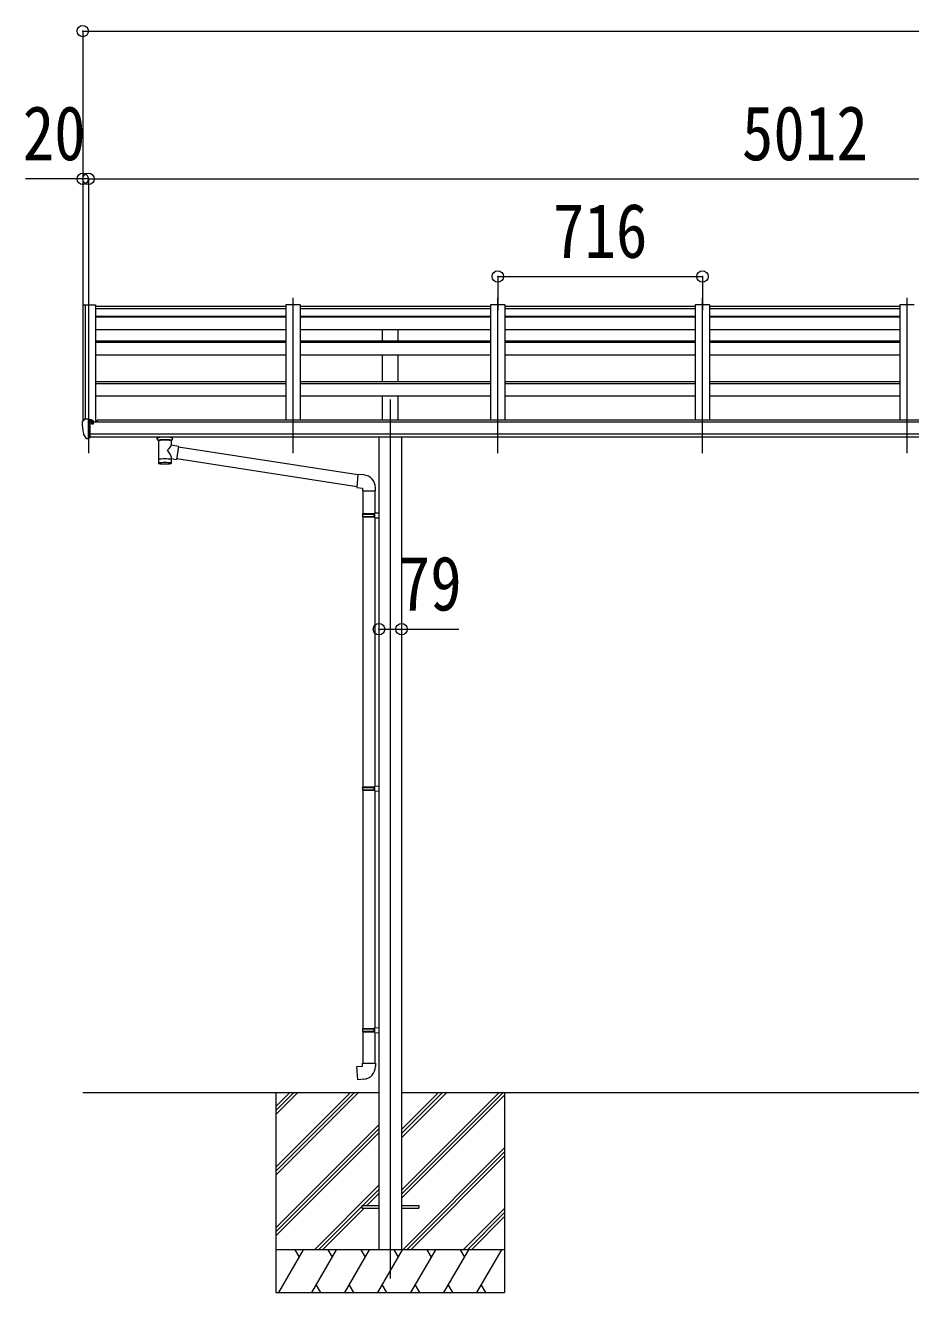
# Model space of a CAD drawing. Units: millimetres at full size, sheet at 1:40. Extents: x -11181 to 11305, y -7804 to 7716.
# Drawn here: x -1575 to 1522, y -3839 to 594 of the extents above; entities that cross this region are included whole.
import ezdxf
from ezdxf.enums import TextEntityAlignment as Align

# ---------------------------------------------------------------- set-up
doc = ezdxf.new("R2010")
doc.units = ezdxf.units.MM
doc.header["$LTSCALE"] = 40
doc.header["$PDMODE"] = 32
doc.header["$PDSIZE"] = 40
for name, color, linetype, lineweight in [('0-0_0', 7, 'Continuous', 9), ('0-1_本体', 4, 'Continuous', 9), ('0-2_部品', 7, 'Continuous', 9), ('0-8_PARTS2', 2, 'Continuous', 9), ('0-A_寸法', 6, 'Continuous', 9)]:
    doc.layers.add(name, color=color, linetype=linetype, lineweight=lineweight)
doc.styles.add('ＭＳ ゴシック', font='')
doc.styles.get('ＭＳ ゴシック').set_extended_font_data('MS Gothic')

msp = doc.modelspace()

# ---------------------------------------------------------------- linework, layer by layer
at = {"layer": '0-0_0'}
for p, q in [((-1374.08, -3139.42), (-337.58, -3139.42)), ((-698.08, -3139.42), (-698.08, -3839.42)), ((-698.08, -3400.15), (-437.35, -3139.42)), ((-698.08, -3414.29), (-423.21, -3139.42)), ((-698.08, -3428.44), (-409.07, -3139.42)), ((-698.08, -3216.31), (-621.2, -3139.42)), ((-698.08, -3202.16), (-635.34, -3139.42)), ((-698.08, -3188.02), (-649.48, -3139.42)), ((-258.58, -3139.42), (2562.42, -3139.42)), ((-258.58, -3481.15), (83.15, -3139.42)), ((-258.58, -3495.29), (97.29, -3139.42)), ((-258.58, -3297.3), (-100.7, -3139.42)), ((-258.58, -3283.16), (-114.84, -3139.42)), ((-258.58, -3269.02), (-128.98, -3139.42)), ((101.92, -3139.42), (101.92, -3839.42)), ((-258.58, -3509.44), (101.92, -3148.94)), ((-698.08, -3612.28), (-337.58, -3251.79)), ((-698.08, -3626.43), (-337.58, -3265.93)), ((-698.08, -3640.57), (-337.58, -3280.07)), ((-254.72, -3689.42), (101.92, -3332.79)), ((-240.58, -3689.42), (101.92, -3346.93)), ((-226.44, -3689.42), (101.92, -3361.07)), ((-563.09, -3689.42), (-337.58, -3463.92)), ((-394.44, -3534.91), (-337.58, -3478.06)), ((-380.29, -3534.91), (-337.58, -3492.2)), ((-548.95, -3689.42), (-398.08, -3538.56)), ((-534.8, -3689.42), (-389.29, -3543.91)), ((-42.59, -3689.42), (101.92, -3544.92)), ((-28.45, -3689.42), (101.92, -3559.06)), ((-14.3, -3689.42), (101.92, -3573.2)), ((101.92, -3689.42), (-698.08, -3689.42)), ((-687.79, -3839.42), (-601.19, -3689.42)), ((-616.19, -3715.41), (-631.19, -3689.42)), ((-572.32, -3839.42), (-485.72, -3689.42)), ((-500.72, -3715.41), (-515.72, -3689.42)), ((-456.85, -3839.42), (-370.25, -3689.42)), ((-385.25, -3715.41), (-400.25, -3689.42)), ((-341.38, -3839.42), (-254.78, -3689.42)), ((-269.78, -3715.41), (-284.78, -3689.42)), ((-225.91, -3839.42), (-139.31, -3689.42)), ((-154.31, -3715.41), (-169.31, -3689.42)), ((-110.44, -3839.42), (-23.84, -3689.42)), ((-53.84, -3689.42), (-38.84, -3715.41)), ((5.03, -3839.42), (91.63, -3689.42)), ((-698.08, -3839.42), (101.92, -3839.42)), ((-557.32, -3813.45), (-542.32, -3839.42)), ((-441.85, -3813.44), (-426.85, -3839.42)), ((-326.38, -3813.44), (-311.38, -3839.42)), ((-210.91, -3813.45), (-195.91, -3839.42)), ((-95.44, -3813.45), (-80.44, -3839.42)), ((20.03, -3813.45), (35.03, -3839.42))]:
    msp.add_line(p, q, dxfattribs=at)
at = {"layer": '0-1_本体'}
for p, q in [((-1374.07, -384.4), (-1374.08, -790.04)), ((-1373.13, -383.52), (-1365.3, -383.11)), ((-1365.08, -383.18), (-1365.08, -783.49)), ((-1365, -383.3), (-1364.38, -384.92)), ((-1329.08, -383.1), (-1329.08, -793.67)), ((-663.08, -389.18), (-1329.08, -389.18)), ((-1329.08, -396.1), (-663.08, -396.1)), ((-663.08, -383.7), (-663.08, -783.27)), ((-613.08, -383.7), (-663.08, -383.7)), ((-613.08, -383.7), (-613.08, -783.27)), ((52.92, -389.18), (-613.08, -389.18)), ((-613.08, -396.1), (52.92, -396.1)), ((52.92, -383.7), (52.92, -783.27)), ((102.92, -383.7), (52.92, -383.7)), ((102.92, -383.7), (102.92, -783.27)), ((768.92, -389.18), (102.92, -389.18)), ((102.92, -396.1), (768.92, -396.1)), ((768.92, -383.7), (768.92, -783.27)), ((818.92, -383.7), (768.92, -383.7)), ((818.92, -383.7), (818.92, -783.27)), ((1484.92, -389.18), (818.92, -389.18)), ((818.92, -396.1), (1484.92, -396.1)), ((1484.92, -383.7), (1484.92, -783.27)), ((1534.92, -383.7), (1484.92, -383.7)), ((-1329.08, -422.81), (-663.08, -422.81)), ((-1329.08, -425.66), (-663.08, -425.66)), ((-613.08, -422.81), (52.92, -422.81)), ((-613.08, -425.66), (52.92, -425.66)), ((102.92, -422.81), (768.92, -422.81)), ((102.92, -425.66), (768.92, -425.66)), ((818.92, -422.81), (1484.92, -422.81)), ((818.92, -425.66), (1484.92, -425.66)), ((-1329.08, -470.39), (-663.08, -470.39)), ((-613.08, -470.39), (52.92, -470.39)), ((-325.58, -509.08), (-325.58, -470.39)), ((-270.58, -509.08), (-270.58, -470.39)), ((102.92, -470.39), (768.92, -470.39)), ((818.92, -470.39), (1484.92, -470.39)), ((-1329.08, -509.08), (-663.08, -509.08)), ((-1329.08, -514.37), (-663.08, -514.37)), ((-613.08, -509.08), (52.92, -509.08)), ((-613.08, -514.37), (52.92, -514.37)), ((102.92, -509.08), (768.92, -509.08)), ((102.92, -514.37), (768.92, -514.37)), ((818.92, -509.08), (1484.92, -509.08)), ((818.92, -514.37), (1484.92, -514.37)), ((-1329.08, -558.45), (-663.08, -558.45)), ((-613.08, -558.45), (52.92, -558.45)), ((-325.58, -652), (-325.58, -558.45)), ((-270.58, -652), (-270.58, -558.45)), ((102.92, -558.45), (768.92, -558.45)), ((818.92, -558.45), (1484.92, -558.45)), ((-1329.08, -652), (-663.08, -652)), ((-1329.08, -658.8), (-663.08, -658.8)), ((-613.08, -652), (52.92, -652)), ((-613.08, -658.8), (52.92, -658.8)), ((102.92, -652), (768.92, -652)), ((102.92, -658.8), (768.92, -658.8)), ((818.92, -652), (1484.92, -652)), ((818.92, -658.8), (1484.92, -658.8)), ((-1329.08, -702.35), (-663.08, -702.35)), ((-613.08, -702.35), (52.92, -702.35)), ((-325.58, -786.97), (-325.58, -702.35)), ((-270.58, -786.97), (-270.58, -702.35)), ((102.92, -702.35), (768.92, -702.35)), ((818.92, -702.35), (1484.92, -702.35)), ((3651.42, -793.67), (-1347.58, -793.67)), ((-1324.08, -793.67), (-1324.08, -786.97)), ((3627.92, -786.97), (-1324.08, -786.97)), ((-1347.58, -834.9), (3651.42, -834.9)), ((3651.42, -846.74), (-1347.58, -846.67)), ((-337.58, -846.84), (-337.58, -3689.42)), ((-258.58, -846.84), (-258.58, -3689.42))]:
    msp.add_line(p, q, dxfattribs=at)
msp.add_lwpolyline([(-1364.38, -783.49), (-1364.38, -383.1), (-1329.08, -383.1)], dxfattribs=at)
msp.add_circle((-1340.11, -798.41), 3, dxfattribs=at)
for centre, radius, start, end in [((-1373.08, -384.52), 1, 93, 173.32986), ((-1365.28, -383.41), 0.301, 21.06327, 92.86679)]:
    msp.add_arc(centre, radius, start, end, dxfattribs=at)
at = {"layer": '0-2_部品'}
for p, q in [((-1376.08, -793.06), (-1376.08, -793.69)), ((-1369.17, -784.26), (-1373.24, -790.07)), ((-1354.08, -852.19), (-1354.08, -783.69)), ((-1352.58, -784.61), (-1354.08, -784.61)), ((-1347.58, -793.42), (-1354.08, -793.03)), ((-1352.58, -784.61), (-1352.58, -790.78)), ((-1342.91, -786.11), (-1352.58, -785.38)), ((-1352.58, -788.38), (-1338.58, -788.43)), ((-1342.08, -788.42), (-1342.08, -786.52)), ((-1337.58, -789.54), (-1337.58, -793.5)), ((-1361.7, -850.38), (-1371.45, -835)), ((-1343.11, -798.61), (-1342.58, -798.61)), ((-1342.58, -798.61), (-1342.28, -798.61)), ((-1355.58, -852.1), (-1359.29, -851.87)), ((-1355.58, -852.1), (-1354.08, -852.19)), ((-1354.08, -849.99), (-1353.58, -849.99)), ((-1353.58, -849.99), (-1353.08, -848.99)), ((-1347.58, -848.99), (-1353.08, -848.99)), ((-1113.58, -853), (-1113.58, -846.88)), ((-1109.48, -857.5), (-1109.5, -937.79)), ((-1063.68, -875.07), (-1063.68, -857.49)), ((-1038.46, -878.98), (-1063.68, -875.07)), ((-1059.58, -853), (-1059.58, -846.88)), ((-1038.46, -878.98), (-1045.48, -924.24)), ((-411.62, -978.29), (-1038.77, -880.99)), ((-1063.66, -937.79), (-1063.68, -921.16)), ((-1063.68, -921.41), (-1045.48, -924.24)), ((-415.29, -1020.22), (-1045.21, -922.5)), ((-390.66, -978.67), (-411.49, -976.85)), ((-395.58, -1034.42), (-349.58, -1034.42)), ((-393.58, -1034.42), (-393.58, -1113.68)), ((-351.58, -1034.42), (-351.58, -1111.12)), ((-349.58, -1034.42), (-349.58, -1023.5)), ((-395.58, -1115.68), (-394.58, -1113.68)), ((-395.58, -1115.68), (-351.58, -1115.68)), ((-395.58, -1115.68), (-395.58, -1123.68)), ((-395.58, -1123.68), (-351.58, -1123.68)), ((-395.58, -1123.68), (-394.58, -1125.68)), ((-394.58, -1113.68), (-351.58, -1113.68)), ((-394.58, -1125.68), (-351.58, -1125.68)), ((-393.58, -1125.68), (-393.58, -2069.86)), ((-356.06, -1115.68), (-356.49, -1113.68)), ((-353.58, -1111.18), (-337.58, -1110.71)), ((-353.58, -1113.18), (-353.58, -1111.18)), ((-353.58, -1113.18), (-351.58, -1113.18)), ((-353.58, -1128.18), (-353.58, -1126.18)), ((-353.58, -1128.18), (-337.58, -1128.65)), ((-351.58, -1128.23), (-351.58, -2067.3)), ((-337.58, -1110.71), (-337.58, -1128.65)), ((-395.58, -2071.86), (-394.58, -2069.86)), ((-395.58, -2071.86), (-351.58, -2071.86)), ((-395.58, -2071.86), (-395.58, -2079.86)), ((-395.58, -2079.86), (-351.58, -2079.86)), ((-395.58, -2079.86), (-394.58, -2081.86)), ((-394.58, -2069.86), (-351.58, -2069.86)), ((-394.58, -2081.86), (-351.58, -2081.86)), ((-393.58, -2081.86), (-393.58, -2915.02)), ((-356.06, -2071.86), (-356.49, -2069.86)), ((-353.58, -2067.36), (-337.58, -2066.89)), ((-353.58, -2069.36), (-353.58, -2067.36)), ((-353.58, -2069.36), (-351.58, -2069.36)), ((-353.58, -2084.36), (-353.58, -2082.36)), ((-337.58, -2066.89), (-337.58, -2084.83)), ((-353.58, -2084.36), (-337.58, -2084.83)), ((-351.58, -2084.42), (-351.58, -2912.46)), ((-395.58, -2917.02), (-394.58, -2915.02)), ((-395.58, -2917.02), (-351.58, -2917.02)), ((-395.58, -2917.02), (-395.58, -2925.02)), ((-395.58, -2925.02), (-351.58, -2925.02)), ((-395.58, -2925.02), (-394.58, -2927.02)), ((-394.58, -2915.02), (-351.58, -2915.02)), ((-356.06, -2917.02), (-356.49, -2915.02)), ((-353.58, -2912.52), (-337.58, -2912.05)), ((-353.58, -2914.52), (-353.58, -2912.52)), ((-353.58, -2914.52), (-351.58, -2914.52)), ((-337.58, -2912.05), (-337.58, -2929.99)), ((-394.58, -2927.02), (-351.58, -2927.02)), ((-393.58, -2927.02), (-393.58, -3037.02)), ((-353.58, -2929.52), (-353.58, -2927.52)), ((-353.58, -2929.52), (-337.58, -2929.99)), ((-351.58, -2929.58), (-351.58, -3037.02)), ((-395.58, -3037.02), (-349.58, -3037.02)), ((-395.58, -3047.02), (-395.58, -3037.02)), ((-349.58, -3037.02), (-349.58, -3047.94))]:
    msp.add_line(p, q, dxfattribs=at)
at = {"layer": '0-2_部品', "color": 4}
for p, q in [((-398.08, -3534.91), (-337.58, -3534.91)), ((-398.08, -3534.91), (-398.08, -3543.91)), ((-398.08, -3543.91), (-337.58, -3543.91)), ((-258.58, -3534.91), (-198.08, -3534.91)), ((-258.58, -3543.91), (-198.08, -3543.91)), ((-198.08, -3534.91), (-198.08, -3543.91))]:
    msp.add_line(p, q, dxfattribs=at)
at = {"layer": '0-2_部品'}
for points in [[(-1354.08, -783.69), (-1366.08, -783.69), (-1368.41, -783.83)], [(-1347.58, -848.99), (-1347.58, -790.78), (-1352.58, -790.78)], [(-1342.91, -786.11), (-1342.74, -786.12), (-1342.58, -786.16), (-1342.44, -786.2), (-1342.31, -786.25), (-1342.21, -786.31), (-1342.14, -786.38), (-1342.09, -786.45), (-1342.08, -786.52)], [(-1342.28, -797.42), (-1342.28, -798.61), (-1337.58, -798.61)], [(-1337.58, -796.99), (-1337.58, -798.61), (-1337.11, -798.61)], [(-1354.08, -838.3), (-1350.92, -837.89), (-1347.58, -837.46)], [(-1113.54, -853.06), (-1113.57, -852.7), (-1113.32, -851.74), (-1112.8, -850.86), (-1111.99, -850.02), (-1110.88, -849.22), (-1109.48, -848.5)], [(-1113.54, -852.94), (-1113.57, -853.3), (-1113.32, -854.26), (-1112.8, -855.14), (-1111.99, -855.98), (-1110.88, -856.77), (-1109.48, -857.5)], [(-1063.68, -848.51), (-1063.45, -848.6), (-1062.09, -849.34), (-1060.98, -850.19), (-1060.22, -851.05), (-1059.76, -851.95), (-1059.59, -852.84)], [(-1063.68, -857.49), (-1063.45, -857.39), (-1062.09, -856.66), (-1060.98, -855.81), (-1060.22, -854.95), (-1059.76, -854.05), (-1059.59, -853.16)], [(-411.49, -976.85), (-415.5, -1022.68), (-395.58, -1024.42), (-395.58, -1034.42)], [(-356.06, -1115.68), (-356.06, -1123.68), (-356.49, -1125.68)], [(-353.58, -1126.18), (-351.58, -1126.18), (-351.58, -1113.18)], [(-356.06, -2071.86), (-356.06, -2079.86), (-356.49, -2081.86)], [(-353.58, -2082.36), (-351.58, -2082.36), (-351.58, -2069.36)], [(-356.06, -2917.02), (-356.06, -2925.02), (-356.49, -2927.02)], [(-353.58, -2927.52), (-351.58, -2927.52), (-351.58, -2914.52)], [(-390.66, -3092.77), (-411.49, -3094.59), (-415.5, -3048.77), (-395.58, -3047.02)]]:
    msp.add_lwpolyline(points, dxfattribs=at)
for centre, radius, start, end in [((-1373.08, -793.06), 3, 93, 180), ((-1183.59, -793.69), 192.49, 180.0008, 192.1233), ((-1368.35, -784.83), 1, 93.5, 145), ((-1340.08, -798.61), 2.5, 151.64236, 180), ((-1340.08, -798.61), 2.5, 0, 151.64236), ((-1368.85, -833.5), 3, 191.83348, 210), ((-1359.11, -848.88), 3, 210, 266.5), ((-1096.51, -898.22), 51.38, 92.46126, 104.61963), ((-1076.63, -898.22), 51.38, 75.38037, 87.53874), ((-394.58, -1023.5), 45, 0, 85), ((-394.58, -3047.94), 45, 275, 0)]:
    msp.add_arc(centre, radius, start, end, dxfattribs=at)
for centre, major_axis, ratio, start_param, end_param in [((-1338.58, -789.54), (-0.02, 1.1), 0.906239, 4.6917496, 6.2625459), ((-1086.58, -858.69), (-22.91, -0.42), 0.072511, 4.711586, 6.2823824), ((-1086.56, -857.06), (-22.91, -0.42), 0.072511, 4.711586, 6.2823824), ((-1086.61, -857.07), (22.92, -0.42), 0.07247, 0.0008089, 1.5716053), ((-1086.61, -858.69), (22.92, -0.42), 0.07247, 0.0008089, 1.5716053), ((-1084.03, -897.27), (20.32, 22.25), 0.045535, 4.9756507, 6.2441899), ((-1075.58, -853), (16, 0), 0.361356, 0, 0.0194874), ((-1075.58, -853), (16, 0), 0.361356, 6.2636979, 6.2831853), ((-1086.58, -925.35), (22.91, 0), 0.122865, 6.2831853, 9.424778), ((-1086.58, -894.62), (-22.81, 26.62), 0.234429, 3.1563334, 4.5976381), ((-1086.58, -937.79), (22.92, 0), 0.101955, 6.2829723, 9.4248207), ((-1086.58, -937.79), (22.92, 0), 0.101955, 3.1415499, 6.2833984)]:
    msp.add_ellipse(centre, major_axis=major_axis, ratio=ratio, start_param=start_param, end_param=end_param, dxfattribs=at)
at = {"layer": '0-8_PARTS2'}
for p, q in [((-1354.08, -383.73), (-1354.08, -903.02)), ((-638.08, -903.02), (-638.08, -359.17)), ((77.92, -903.02), (77.92, -359.17)), ((793.92, -903.02), (793.92, -359.17)), ((1509.92, -903.02), (1509.92, -359.17)), ((-298.08, -714.21), (-298.08, -3789.44))]:
    msp.add_line(p, q, dxfattribs=at)
at = {"layer": '0-A_寸法'}
for p, q in [((-1374.07, 574.23), (-1374.07, 56.99)), ((-1374.07, 574.23), (8689.91, 574.23)), ((-1374.07, 56.99), (-1574.07, 56.99)), ((-1374.07, 56.99), (-1374.07, -398.59)), ((-1354.07, 56.99), (-1374.07, 56.99)), ((-1354.07, 56.99), (-1354.07, -398.59)), ((-1354.07, 56.99), (-1354.07, -398.59)), ((-1354.07, 56.99), (3657.92, 56.99)), ((77.92, -284.45), (77.92, -402.06)), ((77.92, -284.45), (793.92, -284.45)), ((793.92, -284.45), (793.92, -402.06)), ((-337.58, -1518.17), (-258.58, -1518.17)), ((-258.58, -1518.17), (-58.58, -1518.17))]:
    msp.add_line(p, q, dxfattribs=at)
for p in [(-1374.07, 574.23), (-1374.07, 56.99), (-1354.07, 56.99), (77.92, -284.45), (793.92, -284.45), (-337.58, -1518.17), (-258.58, -1518.17)]:
    msp.add_point(p, dxfattribs=at)

# ---------------------------------------------------------------- texts
at = {"layer": '0-A_寸法', "color": 7, "style": 'ＭＳ ゴシック', "width": 0.85}
for s, p in [('20', (-1584.07, 64.99)), ('5012', (931.92, 64.99)), ('716', (270.92, -276.45)), ('79', (-268.58, -1510.17))]:
    msp.add_text(s, height=190.6, dxfattribs=at).set_placement(p, align=Align.BOTTOM_LEFT)

doc.saveas('drawing.dxf')
